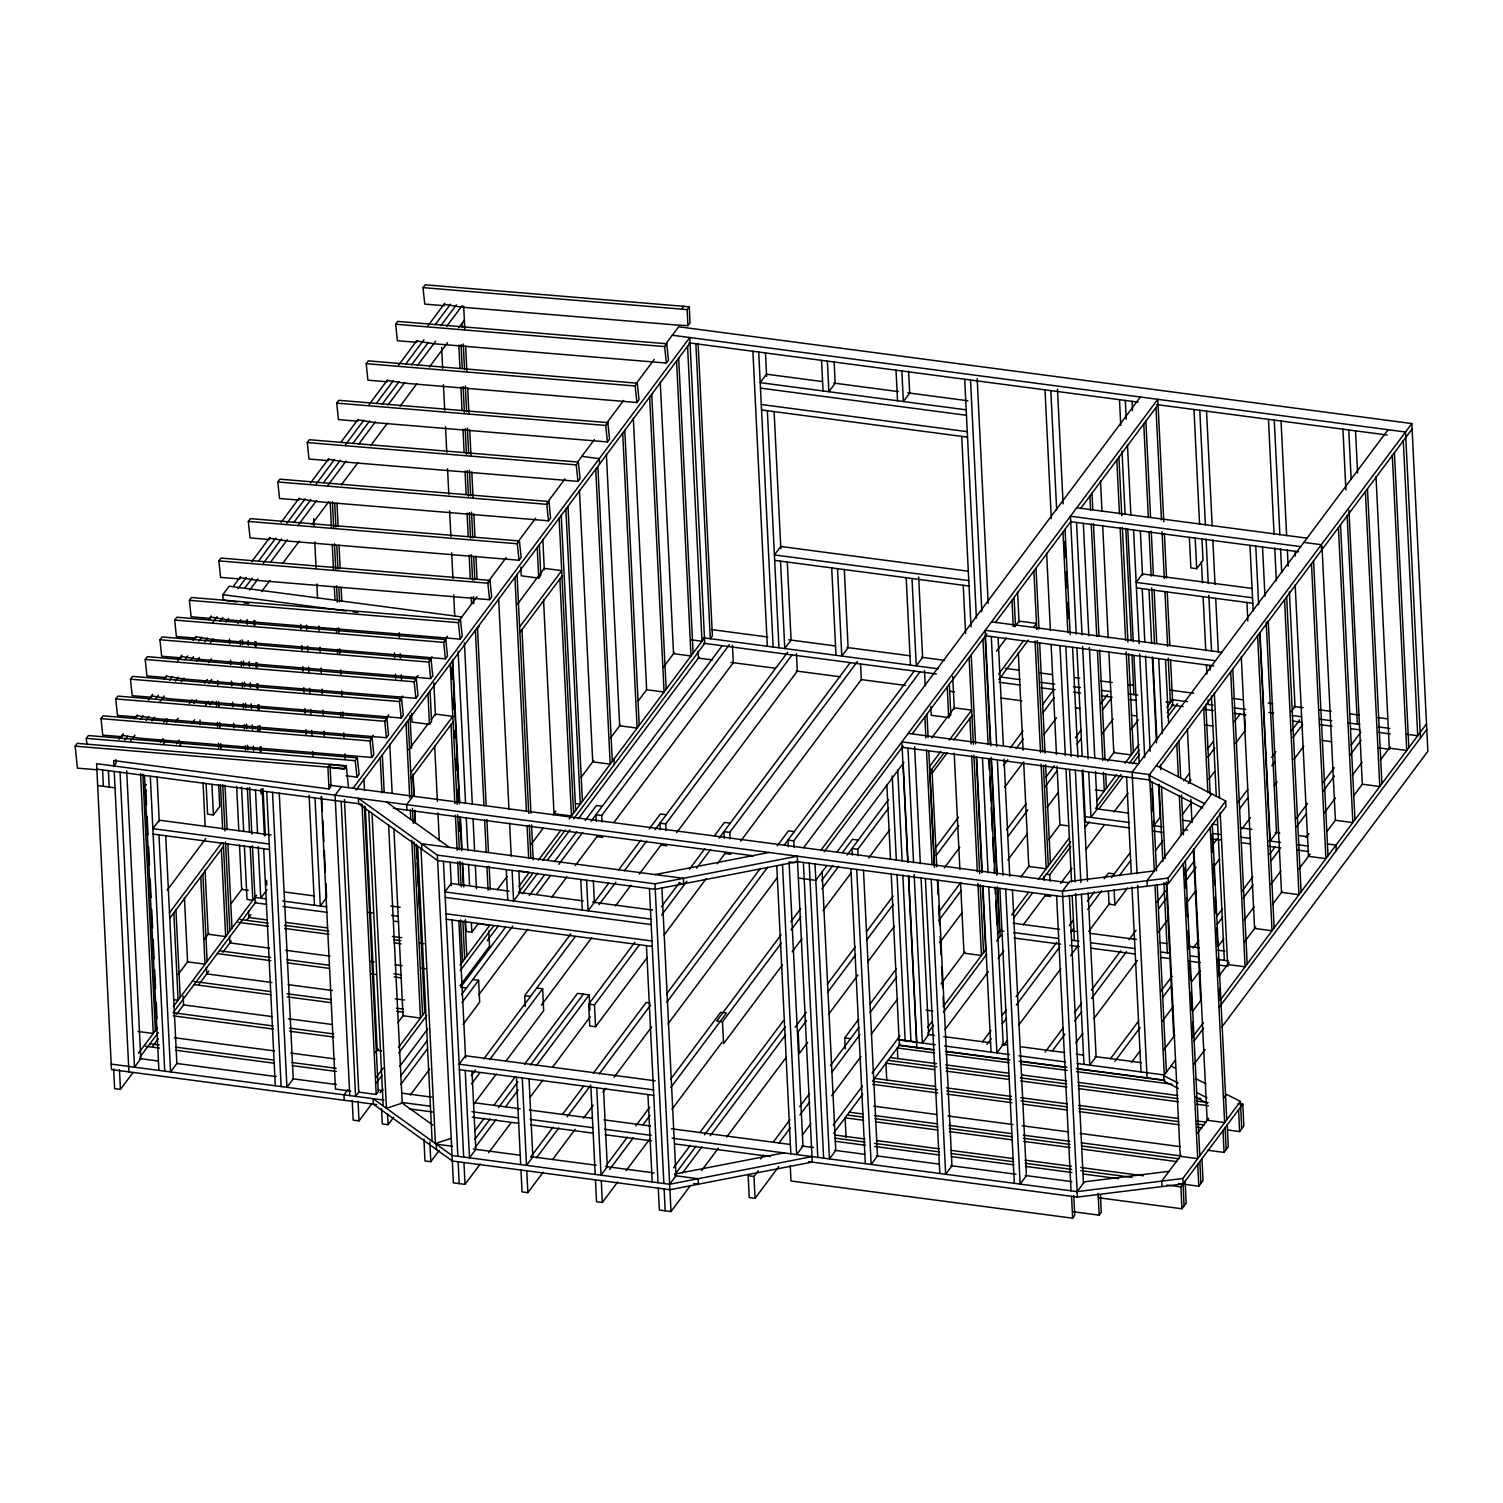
<?xml version="1.0" encoding="UTF-8"?>
<svg xmlns="http://www.w3.org/2000/svg" width="1503" height="1503" viewBox="0 0 1503 1503"><rect width="100%" height="100%" fill="white"/><g stroke="black" fill="none" stroke-linecap="round" stroke-linejoin="round"><path stroke-width="1.5" d="M96.812 769.761L77.442 768.146L75.15 746.164L77.254 743.346L346.235 765.685L348.527 787.666M86.93 744.53L86.291 738.349L88.395 735.531L357.376 757.869L359.085 774.346L356.981 777.164L346.066 775.736M101.02 718.641L103.125 715.823L372.105 738.142L373.815 754.638L371.711 757.456L139.516 738.18L122.025 735.343L122.1 736.733L102.73 735.117L101.02 718.641L370.001 740.96L372.105 738.142M115.75 698.914L117.854 696.096L386.835 718.434L388.544 734.911L386.44 737.729L154.245 718.453L136.754 715.616L136.829 717.006L117.459 715.409L115.75 698.914L384.73 721.252L386.835 718.434M130.479 679.187L132.583 676.388L401.564 698.707L403.274 715.203L401.169 718.002L168.975 698.726L151.502 695.908L151.559 697.279L132.189 695.682L130.479 679.187L399.46 701.525L401.564 698.707M145.209 659.479L147.313 656.661L416.293 678.98L418.003 695.476L415.899 698.294L183.704 679.018L166.232 676.181L166.288 677.571L146.918 675.955L145.209 659.479L414.189 681.798L416.293 678.98M159.938 639.752L162.042 636.934L431.023 659.272L432.751 675.749L430.647 678.567L198.434 659.291L180.961 656.473L181.036 657.844L161.666 656.247L159.938 639.752L428.919 662.09L431.023 659.272M174.686 620.044L176.79 617.226L445.771 639.545L447.481 656.041L445.376 658.859L213.182 639.583L195.691 636.746L195.766 638.136L176.396 636.52L174.686 620.044L443.667 642.363L445.771 639.545M189.416 600.317L191.52 597.499L460.5 619.837L462.21 636.314L460.106 639.132L227.911 619.856L210.42 617.019L210.495 618.409L191.125 616.794L189.416 600.317L458.396 622.655L460.5 619.837M239.954 578.974L220.584 577.359L218.874 560.882L220.979 558.064L489.959 580.383L491.669 596.879L489.565 599.697L257.37 580.421L239.898 577.584M248.333 521.428L250.437 518.629L519.418 540.948L521.146 557.444L519.042 560.243L286.829 540.967L269.356 538.149L269.432 539.521L250.062 537.924L248.333 521.428L517.314 543.767L519.418 540.948M277.811 481.993L279.915 479.175L548.896 501.514L550.605 517.99L548.501 520.808L316.306 501.532L298.815 498.714L298.89 500.086L279.52 498.489L277.811 481.993L546.791 504.332L548.896 501.514M307.27 442.558L309.374 439.74L578.354 462.079L580.064 478.555L577.96 481.373L345.765 462.097L328.293 459.26L328.349 460.651L308.979 459.035L307.27 442.558L576.25 464.897L578.354 462.079M336.728 403.123L338.833 400.305L607.813 422.625L609.542 439.12L607.437 441.938L375.243 422.662L357.752 419.825L357.827 421.216L338.457 419.6L336.728 403.123L605.709 425.443L607.813 422.625M387.286 381.762L367.916 380.165L366.206 363.67L368.31 360.87L637.291 383.19L639 399.685L636.896 402.485L404.702 383.209L387.21 380.391M395.665 324.235L397.769 321.417L666.75 343.755L668.459 360.232L666.355 363.05L434.16 343.774L416.688 340.956L416.744 342.327L397.374 340.73L395.665 324.235L664.645 346.573L666.75 343.755M423.019 287.618L425.124 284.8L689.257 306.781L690.009 322.844L687.904 325.663L676.312 324.986L461.534 307.157L444.043 304.32L444.118 305.71L424.748 304.094L423.019 287.618L687.153 309.599L689.257 306.781M237.098 601.97L223.139 600.129L222.876 594.662L229.189 586.226L461.853 616.944M119.113 739.251L123.284 733.652M134.462 718.716L137.243 714.977M148.421 700.022L152.611 694.424M163.771 679.469L166.551 675.73M177.73 660.794L181.919 655.195M193.079 640.24L195.878 636.502M208.429 619.687L211.228 615.948M233.529 586.057L240.518 576.682M251.696 561.709L269.882 537.379M281.08 522.405L299.247 498.057M310.445 483.083L328.631 458.753M341.219 441.901L357.996 419.431M369.193 404.457L387.361 380.127M398.558 365.154L416.744 340.805M427.923 325.832L444.7 303.381M124.918 740.021L127.717 736.282M140.267 719.467L143.067 715.747M155.636 698.933L158.416 695.194M169.595 680.239L172.375 676.5M184.944 659.685L187.725 655.966M198.903 641.011L201.684 637.272M212.862 622.336L217.033 616.718M237.944 588.688L246.342 577.453M258.929 560.6L275.707 538.149M286.885 523.176L305.071 498.827M316.269 483.853L334.436 459.523M345.634 444.55L363.82 420.201M376.408 403.368L393.185 380.898M405.772 364.045L423.959 339.716M435.137 324.742L450.524 304.151M130.742 740.791L134.932 735.192M146.092 720.238L148.891 716.499M160.051 701.563L164.24 695.964M175.4 681.009L178.199 677.271M190.749 660.456L193.549 656.717M204.709 641.781L207.508 638.042M220.077 621.227L222.857 617.489M245.158 587.579L252.147 578.223M263.344 563.249L281.531 538.919M294.118 522.067L310.896 499.597M323.483 482.745L340.26 460.294M352.848 443.441L369.625 420.972M382.213 404.119L399.009 381.668M411.597 364.816L428.374 342.346M440.961 325.493L456.348 304.902M151.916 721.008L154.715 717.269M181.224 681.78L184.024 678.041M196.574 661.226L199.373 657.487M210.533 642.551L213.332 638.813M225.882 621.998L228.681 618.259M249.573 590.228L257.971 578.993M270.559 562.141L287.336 539.69M298.533 524.697L316.72 500.367M327.898 485.394L346.085 461.064M358.672 444.212L375.449 421.742M388.037 404.889L404.814 382.438M417.402 365.586L435.588 341.256M446.786 326.264L462.172 305.673M163.883 722.455L166.664 718.716M208.541 662.673L211.341 658.934M237.85 623.444L240.649 619.706M261.578 591.637L269.958 580.402M282.545 563.55L299.341 541.099M311.929 524.246L328.706 501.777M341.294 484.924L358.071 462.473M370.659 445.621L387.436 423.151M400.023 406.298L416.819 383.847M429.407 366.995L447.575 342.665M458.772 327.673L464.371 320.195M160.37 742.275L163.132 738.593M175.55 721.966L178.312 718.265M189.34 703.498L192.102 699.797M204.521 683.189L207.282 679.488M163.395 744.041L166.157 740.359M193.755 703.423L196.517 699.722M208.936 683.114L211.698 679.412M143.499 788.136L146.261 784.434M176.621 743.816L179.383 740.115M191.802 723.507L194.563 719.805M205.592 705.039L208.353 701.337M143.781 793.603L146.524 789.902M179.646 745.582L182.408 741.881M210.007 704.945L212.75 701.262M206.099 783.589L207.602 814.175L213.426 814.945L219.739 806.491L218.668 784.641M167.171 890.246L205.761 838.58M169.463 912.847L221.843 842.732M169.745 918.295L223.496 846.358M328.988 788.943L327.936 767.15L330.002 764.388L331.092 786.125L328.988 788.943L113.702 760.537L113.965 765.985L116.069 763.167L115.881 759.541M329.025 767.244L331.111 764.463L346.291 766.474L344.206 769.254L329.025 767.244L344.131 768.503L346.235 765.685M178.199 974.432L187.969 961.356M204.709 938.943L208.898 933.325M231.237 903.435L242.396 888.498M681.611 309.092L683.715 306.274M370.546 739.138L373.345 735.399M385.952 718.547L388.751 714.789M399.93 699.816L402.729 696.077M415.335 679.224L418.116 675.467M429.313 660.493L432.112 656.736M444.7 639.883L447.499 636.145M458.697 621.152L476.883 596.823M488.08 581.83L506.267 557.481M517.464 542.508L535.65 518.159M546.848 503.186L565.034 478.837M577.622 461.985L594.361 439.59M606.893 422.813L623.595 400.456M636.126 383.678L654.218 359.442M665.359 344.544L678.642 326.771L1411.824 423.564L1427.85 751.293L1221.864 1027M356.981 777.164L355.253 760.687L357.376 757.869M489.565 599.697L487.855 583.202L489.959 580.383M636.896 402.485L635.187 386.008L637.291 383.19M138.426 1053.321L157.477 1027.845M173.315 1006.634L256.618 895.13M341.388 786.727L335.075 795.181L349.767 1095.593M140.08 1056.928L158.228 1032.636M173.578 1012.083L255.942 901.856M267.064 889.701L260.752 898.155L258.234 846.64M113.646 1068.971L114.604 1088.642L120.428 1089.412L133.053 1072.503M152.705 1046.201L158.322 1038.686M176.565 1014.262L183.591 1004.868L183.141 996.151M199.016 984.202L208.842 971.051M222.876 952.282L231.293 941.01M246.736 920.343L250.945 914.707M353.036 788.267L689.783 337.536L704.738 643.397L573.658 818.853M356.098 789.977L690.046 342.985M477.221 628.893L479.325 626.075M408.703 749.753L428.355 723.469M431.154 719.712L435.363 714.075L452.816 716.386L410.732 772.73M517.577 604.037L544.236 568.341L561.709 570.652L519.606 626.995M411.578 713.324L412.01 722.06L429.463 724.371L431.568 721.553L430.083 690.967M520.846 567.082L521.259 575.818L538.713 578.129L540.817 575.311L539.333 544.725M410.995 778.178L453.098 721.853M519.869 632.462L561.972 576.119M412.968 796.177L406.655 804.631L406.918 810.098M347.738 1089.75L343.962 1094.823L344.225 1100.29M375.449 1052.664L378.249 1048.925M397.844 1022.698L403.443 1015.22M497.174 889.738L506.981 876.625M530.766 844.799L543.353 827.946M553.142 814.833L555.941 811.094M581.116 777.37L593.723 760.518M610.443 738.142L620.175 725.085M638.287 700.868L646.647 689.689L633.327 418.191M663.349 667.313L674.49 652.415M465.46 919.723L466.024 931.428L471.848 932.198L478.161 923.763M359.386 1091.291L355.591 1096.363L341.162 801.418M376.126 1077.444L383.115 1068.088M398.502 1047.478L425.086 1011.895M460.068 965.076L489.452 925.754M518.836 886.432L528.624 873.318M538.412 860.204L560.807 830.238M569.205 819.003L704.475 637.948M376.389 1082.911L381.987 1075.415M398.783 1052.945L426.758 1015.483M460.331 970.543L493.923 925.604M519.099 891.88L533.095 873.168M542.884 860.054L565.278 830.088M487.216 940.728L498.432 925.716M522.293 893.778L537.717 873.13M547.543 859.979L569.994 829.919M578.411 818.665L699.083 657.149M344.431 799.521L358.747 1092.136L376.201 1094.447L378.305 1091.629L364.346 806.04M352.228 1100.459L353.186 1120.13L359.01 1120.9L371.636 1103.991M380.052 1092.719L382.87 1088.961M399.704 1066.416L427.773 1028.86M460.05 985.649L489.527 946.195L488.776 930.902M505.44 927.276L460.669 987.227L466.475 987.997M529.244 895.431L544.631 874.821M554.419 861.707L576.814 831.741M585.212 820.506L596.409 805.514L602.233 806.284M400.643 1076.129L427.002 1040.827M461.684 994.404L512.655 926.167M536.458 894.323L550.455 875.591M558.853 864.357L582.638 832.512M591.036 821.277L722.191 645.708M400.906 1084.321L427.265 1049.038M461.966 1002.595L478.612 980.313L472.787 979.543M602.064 822.066L601.745 815.509L729.425 644.599M478.743 994.854L527.722 929.286M551.526 897.441L566.913 876.831M575.311 865.596L597.706 835.63M381.537 1108.669L382.288 1123.962L388.093 1124.732L393.654 1117.311M410.3 1095.029L429.726 1069.028M463.037 1024.445L479.682 1002.163L478.612 980.313M614.032 822.329L733.295 662.691L732.431 645.219M525.205 1006.597L524.679 995.681L570.858 933.851M594.643 902.007L608.64 883.276M618.428 870.162L640.823 840.196M649.221 828.961L660.418 813.968L666.242 814.739M471.303 1075.66L475.474 1070.061M483.834 1058.882L575.273 936.501M599.058 904.656L615.854 882.167M624.252 870.932L646.647 840.966M655.045 829.731L787.61 652.283M471.547 1083.888L479.908 1072.71M489.659 1059.653L542.621 988.749L536.796 987.997M666.073 830.501L665.735 823.963L792.025 654.932M541.362 1005.169L591.731 937.74M615.535 905.896L630.922 885.286M639.32 874.051L661.715 844.085M423.921 1139.086L424.973 1160.936L430.797 1161.706L439.158 1150.509M474.009 1103.878L496.309 1074.025M506.06 1060.968L543.691 1010.598L542.621 988.749M676.632 832.662L797.304 671.146L796.44 653.655M474.572 1131.177L484.304 1118.157M494.055 1105.118L514.928 1077.181M524.66 1064.143L577.528 993.37L589.176 994.911L589.928 1010.204M474.816 1139.406L490.128 1118.908M498.47 1107.749L517.953 1081.672M530.484 1064.913L583.352 994.141M475.08 1147.616L495.952 1119.679M505.684 1106.64L518.216 1089.882M536.308 1065.683L589.176 994.911M647.342 957.43L595.564 1026.737L589.74 1025.967L588.669 1004.117L634.867 942.306M661.452 906.722L679.638 882.355M689.445 869.241L704.832 848.65M714.639 835.536L724.427 822.423L730.251 823.193M595.564 1026.737L594.493 1004.887L639.282 944.955M661.677 914.97L686.871 881.265M696.659 868.152L710.656 849.42M719.054 838.167L850.21 662.616M797.548 861.67L655.252 889.306L437.617 860.561L358.616 803.71L358.353 798.262L437.354 855.113L453.38 1182.842L465.009 1184.364L480.321 1163.886M488.663 1152.707L510.926 1122.91M530.409 1096.833L542.94 1080.075M552.672 1067.036L590.247 1016.742M730.063 838.956L729.744 832.399L857.443 661.508M664.138 934.941L706.128 878.748M717.326 863.774L725.724 852.52M740.641 841.116L861.313 679.6L860.561 664.307M530.709 1157.009L552.972 1127.212M562.704 1114.174L583.577 1086.237M593.328 1073.198L646.196 1002.426L650.085 1002.933M536.533 1157.78L558.797 1127.983M567.138 1116.804L590.792 1085.147M599.152 1073.969L650.63 1005.056M666.674 993.84L760.443 868.339M777.239 845.851L788.436 830.858L794.26 831.629M666.9 1002.106L767.657 867.231M784.453 844.742L914.219 671.052M520.977 1170.048L522.048 1191.898L527.854 1192.668L543.165 1172.171M552.897 1159.132L575.161 1129.335M583.521 1118.176L593.253 1105.137M603.004 1092.099L605.784 1088.379M614.126 1077.2L651.701 1026.906M794.072 847.41L793.753 840.853L920.043 671.822M667.971 1023.956L777.126 877.827M803.598 847.748L1140.345 397.017M821.051 850.059L1157.798 399.31L1163.792 521.823M824.132 851.75L903.078 746.089M912.528 733.445L986.889 633.909M995.305 622.637L1071.075 521.222M1080.901 508.07L1158.08 404.777M826.988 865.39L815.81 880.345L798.356 878.053M836.776 852.276L903.885 762.472M606.592 1164.975L627.446 1137.038M635.807 1125.879L649.709 1107.241M670.582 1079.304L720.688 1012.27L726.494 1013.022L670.845 1087.533M781.072 934.847L716.687 1021.025L722.511 1021.796L781.297 943.114M790.86 921.734L800.667 908.62M821.653 880.533L832.85 865.54M842.657 852.426L852.445 839.313L858.269 840.083M931.785 737.86L954.236 707.819L971.69 710.13L949.238 740.171M996.564 651.175L1006.371 638.024M1014.788 626.751L1018.996 621.115L1036.469 623.426L1033.651 627.183M609.617 1169.484L633.27 1137.809M643.021 1124.77L649.972 1115.47M930.827 706.56L931.259 715.296L948.712 717.607L950.817 714.789L949.314 684.203M791.085 930L800.892 916.886M821.878 888.799L838.674 866.31M847.072 855.075L888.423 799.709M858.081 855.865L857.762 849.308L888.63 807.994M595.451 1179.874L596.522 1201.724L602.346 1202.494L617.639 1182.016M625.999 1170.837L649.653 1139.18M671.916 1109.383L722.004 1042.33M940.822 751.444L929.587 766.474L934.528 867.212M998.574 674.133L1023.844 640.316M782.368 964.964L723.582 1043.646L722.511 1021.796M792.156 951.85L801.944 938.736M822.949 910.63L850.942 873.168M929.869 771.922L943.884 753.153M953.71 740.002L971.953 715.578M998.837 679.6L1028.315 640.146M868.659 858.006L889.701 829.844M931.804 773.5L947.228 752.834M673.607 1167.699L690.309 1145.342M700.041 1132.304L783.533 1020.556M675.242 1174.05L696.114 1146.113M704.475 1134.934L785.167 1026.906M437.354 855.113L654.97 883.839L797.285 856.203L812.24 1162.082L669.943 1189.718L452.309 1160.992L373.326 1104.141L373.045 1098.674L452.046 1155.525L669.662 1184.251L675.974 1175.797L661.902 887.878M682.456 1172.96L701.939 1146.883M710.28 1135.704L785.43 1035.135M795.143 1027.263L806.341 1012.27M827.326 984.183L855.32 946.721M866.517 931.728L893.101 896.126M806.547 1020.537L798.149 1031.772L799.22 1053.622L807.618 1042.387M827.552 992.431L855.545 954.969M866.743 939.995L893.327 904.393M936.012 847.26L958.463 817.2M1010.373 747.724L1022.998 730.815M1042.65 704.512L1053.866 689.501M936.219 855.526L958.67 825.485M1003.572 765.384L1007.78 759.748M1016.197 748.475L1023.205 739.1M1042.857 712.798L1054.073 697.768M658.295 1188.178L659.366 1210.028L670.996 1211.568L690.478 1185.491M701.619 1170.593L718.302 1148.236M726.663 1137.057L786.482 1056.985M828.623 1014.281L858.006 974.94M867.795 961.845L894.398 926.243M944.297 868.001L959.741 847.335M1004.643 787.234L1022.885 762.829M1043.927 734.648L1056.553 717.739M845.25 1048.85L844.705 1037.915L858.701 1019.184M869.899 1004.211L896.483 968.608M938.473 912.415L960.868 882.449M1189.361 537.341L1190.864 567.927L1196.689 568.698L1203.001 560.243L1201.93 538.412M760.706 1158.926L763.486 1155.187M773.237 1142.13L789.958 1119.754M799.709 1106.696L809.478 1093.639M830.37 1065.665L858.927 1027.451M870.124 1012.458L896.709 976.875M938.699 920.681L961.093 890.697M1006.615 829.75L1026.267 803.466M1045.919 777.164L1054.336 765.891M1075.378 737.729L1080.995 730.214M1100.628 703.93L1107.655 694.536M753.98 1176.473L748.156 1175.703L749.227 1197.553L755.051 1198.323L753.98 1176.473L758.17 1170.875M779.061 1142.9L790.202 1127.983M799.972 1114.925L809.722 1101.868M832.004 1072.034L859.866 1034.74M1008.231 836.156L1027.883 809.854M1044.717 787.328L1057.342 770.419M1076.993 744.135L1081.202 738.499M1102.244 710.318L1112.07 697.185M871.195 1034.308L897.779 998.725M939.77 942.531L962.164 912.546M755.051 1198.323L778.742 1166.61M802.433 1134.915L810.793 1123.718M831.685 1095.743L860.937 1056.59M1007.893 859.885L1027.545 833.583M1047.178 807.299L1058.413 792.269M1101.906 734.046L1113.141 719.035M833.301 1125.071L862.44 1086.068M872.153 1073.067L899.902 1035.924M941.066 983.826L964.851 952M1020.781 877.132L1029.179 865.897M1048.756 839.689L1059.934 824.715L1057.041 766.229M1107.486 761.063L1114.493 751.707M1131.271 729.256L1138.259 719.881M833.564 1133.281L862.703 1094.259M900.165 1044.115L872.416 1081.258L937.421 1089.769M927.764 1027.319L931.954 1021.702M943.151 1006.728L986.494 948.694M997.391 934.114L1000.491 929.981M1011.669 915.008L1028.447 892.538M1038.235 879.424L1069.009 838.242M1096.983 800.817L1116.56 774.609M1124.958 763.374L1138.936 744.661M1166.91 707.218L1172.49 699.722M928.027 1032.786L933.626 1025.29M943.414 1012.195L986.757 954.161M996.545 941.047L1000.754 935.43M1013.341 918.596L1032.918 892.387M1042.706 879.274L1070.681 841.849M1095.856 808.144L1121.013 774.458M1129.411 763.223L1139.199 750.11M1167.173 712.685L1172.772 705.189L1170.555 659.93M1050.109 881.209L1049.789 874.652L1070.831 846.49M1084.865 827.702L1089.074 822.066M1098.9 808.915L1122.76 776.995M1132.567 763.843L1139.593 754.45M1167.662 716.893L1177.469 703.742M1388.058 429.708L1132.116 772.26L1137.076 873.713M944.992 1029.649L988.373 971.577M998.18 958.463L1003.779 950.967M1023.374 924.74L1045.75 894.773M1060.686 883.351L1071.902 868.339M1085.936 849.552L1104.179 825.128M1114.005 811.996L1128.039 793.208M1202.776 808.05L1149.325 780.733L1149.062 775.266L1411.824 423.564M1159.621 766.962L1412.087 429.031M982.53 1041.711L990.928 1030.476M1002.125 1015.483L1006.315 1009.866M1016.103 996.752L1056.703 942.419M1069.291 925.566L1073.499 919.949M1087.477 901.218L1094.485 891.843M1104.273 878.729L1108.481 873.111L1114.305 873.882M986.945 1044.341L991.135 1038.723M1002.332 1023.75L1006.54 1018.132M1016.329 1005.019L1059.709 946.946M1070.906 931.954L1073.706 928.215M1087.702 909.484L1101.699 890.753M1111.506 877.639L1130.425 852.295M1183.744 780.921L1189.361 773.406M1207.604 749.001L1213.222 741.486M1119.416 875.591L1130.632 860.561M1188.159 783.57L1190.977 779.813M1207.811 757.268L1214.819 747.874M1234.47 721.59L1240.088 714.075M1003.403 1045.6L1007.611 1039.982M1018.809 1024.99L1060.78 968.796M1070.587 955.683L1077.576 946.308M1088.773 931.334L1109.759 903.228M1108.406 891.072L1109.045 904.186L1114.869 904.956L1127.494 888.048M1155.563 850.491L1162.57 841.098M1182.222 814.814L1190.639 803.541M1208.882 779.118L1214.499 771.603M1235.541 743.44L1245.367 730.289M1211.831 793.941L1147.014 880.702L1147.277 886.169M1291.227 711.689L1295.004 706.617L1289.405 591.919M795.463 861.388L1062.715 896.671L1168.413 883.539L1168.15 878.071L1225.715 801.024L1156.314 765.553M1168.413 883.539L1225.978 806.491L1225.715 801.024M1045.13 1052.025L1063.316 1027.676M1074.513 1012.703L1081.521 1003.328M1091.31 990.214L1120.712 950.873M1129.11 939.638L1136.099 930.263M1157.085 902.176L1165.483 890.941M1052.344 1050.935L1064.951 1034.064M1074.739 1020.95L1081.747 1011.594M1091.535 998.48L1126.517 951.643M1158.719 908.563L1165.708 899.189M1184.627 873.882L1194.434 860.731M1237.927 802.508L1247.753 789.376M1271.613 757.437L1275.822 751.801M1291.246 731.153L1299.682 719.881M1184.834 882.167L1196.05 867.137M1211.493 846.49L1217.092 838.975M1239.543 808.915L1247.96 797.642M1271.82 765.722L1274.619 761.965M1292.862 737.56L1302.688 724.408M1075.81 1042.8L1082.799 1033.444M1093.996 1018.452L1137.395 960.379M1158.381 932.273L1166.779 921.038M1187.295 902.138L1195.712 890.866M1213.954 866.442L1219.572 858.946M1242.023 828.886L1250.44 817.613M1274.281 785.693L1277.099 781.936M1293.933 759.41L1303.759 746.258M1110.548 1058.6L1138.523 1021.138M1160.917 991.172L1172.115 976.18M1193.1 948.092L1198.699 940.596M1216.904 916.248L1222.503 908.751M1114.963 1061.25L1140.157 1027.526M1162.533 997.56L1170.931 986.325M1217.129 924.495L1222.728 917.018M1241.61 891.73L1252.844 876.7M1269.678 854.155L1275.277 846.659M1296.337 818.477L1307.554 803.447M1322.997 782.8L1334.213 767.77M1351.047 745.225L1360.873 732.093M1243.225 898.118L1253.051 884.985M1271.275 860.561L1279.711 849.289M1296.544 826.763L1306.351 813.611M1323.204 791.066L1334.42 776.055M1349.863 755.389L1361.079 740.359M1131.421 1062.489L1139.819 1051.255M1162.214 1021.288L1173.411 1006.296M1191.597 981.947L1199.995 970.713M1218.181 946.345L1223.78 938.868M1244.296 919.968L1254.103 906.835M1270.956 884.29L1280.763 871.139M1306.032 837.34L1308.831 833.583M1324.275 812.916L1335.491 797.905M1352.324 775.36L1362.15 762.209M1163.566 1050.259L1174.745 1035.304M1192.894 1011.012L1201.273 999.796M1219.421 975.503L1229.191 962.427M1244.559 941.855L1255.719 926.919M1272.477 904.487L1282.247 891.392M1299.005 868.978L1310.184 854.023M1326.98 831.535L1335.397 820.281L1322.001 546.378M1353.639 795.857L1362.056 784.585M1380.299 760.18L1390.125 747.029M672.142 1138.147L1077.144 1191.616L1084.452 1181.828L1169.015 1171.325M1178.408 1088.51L1164.017 1081.145L1163.754 1075.697L1175.44 1060.047M1192.198 1037.615L1203.377 1022.66M1220.117 1000.228L1426.516 723.976M1193.87 1041.203L1203.64 1028.127M1218.989 1007.574L1426.779 729.443M790.24 1165.727L790.991 1181.02L1072.635 1218.2L1074.739 1215.382L1073.762 1195.712M1193.852 1064.5L1205.049 1049.507M1073.593 1211.775L1099.181 1215.157L1101.286 1212.339L1100.44 1194.866M1181.001 1155.262L1161.706 1181.114L1161.969 1186.581M1197.553 1133.112L1208.6 1118.345M1223.761 1098.035L1226.523 1094.353L1240.407 1101.436L1241.741 1128.753M1184.063 1205.951L1182.842 1178.484L1240.407 1101.436M1098.449 1197.741L1181.959 1208.769L1180.888 1186.919L1242.774 1104.085L1238.134 1103.484M1181.959 1208.769L1186.168 1203.133L1185.115 1181.283M1184.89 1184.383L1198.812 1186.224L1203.02 1180.588L1201.949 1158.738M1207.811 1150.265L1224.062 1152.425L1228.27 1146.789L1227.199 1124.939M1228.026 1130.031L1239.637 1131.571L1243.845 1125.935L1242.774 1104.085M449.472 847.429L386.534 801.982M451.163 1138.335L435.4 1143.539L420.972 848.594M655.233 874.577L769.085 852.483M674.49 1174.125L783.777 1152.895M669.662 1184.251L811.977 1156.615M1154.323 870.913L1069.76 881.416L1062.452 891.204L1077.407 1197.083L1183.105 1183.951M1168.15 878.071L1062.452 891.204L96.587 763.693L111.466 1069.572L376.802 1104.592M1077.144 1191.616L1182.842 1178.484M366.206 363.67L635.187 386.008M218.874 560.882L487.855 583.202M86.291 738.349L355.253 760.687M75.15 746.164L327.936 767.15M672.329 335.225L1405.512 432.019L1420.467 737.898M688.881 342.834L1138.109 402.146M1156.728 404.589L1387.156 435.025M822.066 381.518L766.511 374.191L760.199 382.645L966.204 409.831M833.639 383.058L898.437 391.607M907.699 392.828L967.876 400.775M760.48 388.112L966.467 415.298M761.269 404.495L967.256 431.68M761.533 409.943L967.537 437.148M1076.768 507.77L1307.028 538.168M1303.871 542.395L1321.325 544.706L1321.588 550.154M1300.715 546.622L1070.455 516.224L1076.223 634.041M581.83 456.367L599.284 458.659L599.547 464.126M1070.737 521.691L1298.648 551.77M1251.849 588.406L1142.449 573.958L1136.136 582.413L1252.525 597.781M1136.4 587.88L1252.788 603.248M968.139 571.215L780.733 546.472L774.421 554.926L968.759 580.571M774.684 560.375L969.04 586.038M991.529 621.866L1221.789 652.264M1215.476 660.719L985.216 630.321L990.872 745.807M985.498 635.788L1213.804 665.923M711.952 629.644L767.808 637.028M788.756 639.79L835.311 645.933M846.94 647.474L909.785 655.759M921.433 657.299L944.711 660.381M1005.225 668.365L1019.184 670.206M1040.132 672.968L1051.781 674.509M1075.058 677.571L1079.699 678.191M1100.647 680.953L1112.295 682.494M1128.584 684.654L1133.243 685.255M1170.48 690.178L1193.758 693.259M1233.324 698.482L1242.643 699.703M1268.231 703.085L1272.891 703.705M1293.839 706.466L1303.157 707.688M1319.446 709.848L1331.076 711.37M1349.713 713.831L1359.013 715.071M1377.631 717.532L1386.95 718.753M703.31 637.798L938.398 668.816M1001.242 677.12L1019.861 679.581M1040.809 682.343L1054.768 684.184M1073.386 686.646L1080.375 687.566M1101.323 690.328L1110.642 691.568M1129.26 694.029L1137.79 695.137M1171.156 699.553L1187.445 701.694M1206.064 704.155L1213.053 705.076M1234.001 707.838L1245.63 709.378M1268.908 712.46L1273.567 713.08M1292.185 715.522L1301.485 716.762M1320.122 719.223L1331.752 720.745M1348.041 722.905L1359.689 724.446M1378.307 726.888L1389.937 728.429M1166.027 701.976L1170.386 702.54L1168.226 658.07M691.079 639.827L701.995 641.255L687.566 346.31M1406.808 734.309L1417.724 735.737L1403.295 440.792M703.573 643.246L936.331 673.983M999.176 682.268L1020.124 685.049M1041.072 687.81L1055.031 689.652M1073.668 692.113L1080.638 693.033M1101.586 695.795L1110.905 697.016M1129.523 699.477L1136.512 700.398M1171.419 705.02L1183.049 706.542M1203.997 709.322L1213.316 710.543M1234.264 713.305L1245.893 714.846M1292.448 720.989L1301.767 722.229M1320.385 724.671L1332.015 726.212M1350.633 728.673L1359.952 729.894M1378.57 732.356L1390.2 733.896M222.876 594.662L346.178 610.951M353.167 611.871L357.827 612.491M712.347 659.93L698.388 658.089L698.05 651.532M730.965 662.391L775.191 668.215M796.139 670.996L840.365 676.82M861.313 679.6L905.539 685.424M949.764 691.267L954.405 691.887M1000.96 698.031L1021.908 700.793M1075.453 707.857L1080.093 708.477M1131.308 715.24L1135.967 715.841M1205.782 725.066L1212.771 725.987M1322.17 740.434L1331.47 741.655M1378.026 747.799L1389.674 749.339M244.087 602.891L248.728 603.511M646.609 689.727L664.063 692.038L649.634 397.074M908.188 733.426L1138.447 763.825M902.138 747.329L1149.851 780.038M1335.397 820.281L1352.85 822.573L1338.421 527.628M1095.574 789.845L1104.31 791.01L1103.39 772.279M1096.119 808.802L1128.678 813.104M1182.166 820.168L1191.466 821.389M1212.414 824.151L1217.054 824.771M1240.313 827.834L1251.943 829.374M1275.202 832.437L1279.842 833.057M1298.46 835.518L1307.76 836.739M1327.281 843.953L1336.017 845.118L1336.28 850.566M1085.147 816.636L1129.335 822.479M1152.594 825.542L1161.894 826.763M1182.842 829.543L1187.483 830.144M1213.071 833.526L1220.041 834.447M1240.971 837.209L1250.289 838.43M1268.889 840.891L1280.518 842.431M1296.788 844.573L1308.418 846.114M1129.617 827.928L1085.429 822.103L1082.874 769.818M1152.876 831.009L1162.176 832.23M1211.005 838.674L1220.304 839.914M1241.253 842.676L1250.552 843.897M1269.152 846.358L1280.781 847.899M1297.07 850.04L1308.681 851.581M1059.916 824.752L1068.633 825.917M575.931 803.579L580.29 804.161L565.88 509.198M601.745 815.509L595.921 814.739L596.24 821.296M665.735 823.963L659.93 823.193L660.249 829.75M729.744 832.399L723.939 831.629L724.258 838.186M793.753 840.853L787.948 840.083L788.267 846.64M857.762 849.308L851.957 848.537L852.276 855.094M1045.919 874.145L1049.789 874.652M329.664 785.186L1068.765 882.749M96.774 769.141L360.908 804.011M393.448 808.313L753.642 855.865M596.992 836.589L602.797 837.359M661.001 845.043L666.806 845.813M725.01 853.479L730.815 854.249M789.019 861.933L794.824 862.703M1045.036 895.732L1050.86 896.502M97.582 785.543L115.036 787.835M1013.21 923.199L1059.728 929.342M1071.357 930.883L1075.998 931.484M1089.957 933.325L1136.475 939.469M1159.734 942.55L1166.704 943.471M1187.633 946.232L1199.262 947.773M1217.862 950.215L1224.851 951.136M679.074 883.163L683.696 883.764L683.433 878.316L421.554 843.728L421.817 849.195M999.908 930.733L1003.797 931.24M1013.867 932.574L1058.056 938.417M1072.015 940.258L1078.985 941.179M1090.614 942.7L1134.803 948.543M1160.391 951.925L1169.691 953.146M1190.62 955.908L1197.609 956.829M1218.538 959.59L1228.214 960.868M270.916 834.954L159.186 820.206L152.874 828.66L269.244 844.01M518.46 870.895L529.357 872.322M1014.13 938.041L1060.648 944.185M1069.948 945.406L1079.267 946.627M1090.877 948.168L1135.066 954.01M1160.654 957.373L1169.954 958.613M1188.572 961.056L1200.202 962.596M1218.801 965.058L1228.101 966.279M153.137 834.109L269.525 849.477M509.104 891.11L451.238 883.482L444.926 891.918L650.912 919.122M518.366 892.331L583.164 900.898M592.426 902.119L652.603 910.048M445.189 897.385L651.194 924.57M284.405 891.993L314.503 895.957M390.893 906.046L400.155 907.267M445.996 913.768L651.983 940.972M248.239 890.302L241.682 889.438L239.503 844.968M446.259 919.235L652.264 946.42M476.695 923.556L489.79 925.284M254.928 897.385L266.519 898.907M282.714 901.048L326.696 906.854M368.367 912.359L373.007 912.96M391.531 915.402L398.464 916.323M266.782 904.374L255.209 902.833L252.41 845.888M282.977 906.516L326.978 912.321M394.105 921.17L398.727 921.79M267.365 919.968L248.84 917.525L248.521 910.968M285.889 922.41L327.579 927.915M392.415 936.482L401.677 937.703M240.217 919.479L268.154 923.161M284.443 925.322L328.669 931.146M393.842 939.751L400.813 940.671M419.45 943.132L424.09 943.752M926.205 1010.129L932.762 1010.993M238.113 922.297L268.379 926.28M284.668 928.441L328.894 934.284M394.068 942.888L401.038 943.809M927.539 1034.459L934.509 1035.379M943.809 1036.6L990.327 1042.744M1001.956 1044.284L1006.615 1044.886M1020.575 1046.727L1064.763 1052.57M1076.373 1054.11L1083.362 1055.031M1094.992 1056.553L1141.51 1062.696M269.432 948.13L229.865 942.907L229.546 936.35M285.739 950.291L329.965 956.133M369.531 961.356L374.172 961.958M395.12 964.738L402.109 965.659M420.727 968.101L425.387 968.721M899.32 1039.7L916.774 1042.011L908.657 875.798M899.113 1039.982L935.185 1044.754M944.485 1045.975L1009.603 1054.58M1018.902 1055.801L1065.42 1061.945M1077.05 1063.466L1164.28 1074.983L1154.999 885.38M219.4 950.779L270.596 957.524M286.885 959.684L328.781 965.208M393.955 973.812L400.944 974.733M217.296 953.597L270.822 960.661M287.111 962.803L329.007 968.345M370.903 973.869L375.562 974.489M394.181 976.95L401.169 977.871M524.679 995.681L530.484 996.433M588.669 1004.117L594.493 1004.887M844.705 1037.915L850.529 1038.686M899.414 1045.149L934.321 1049.752M945.951 1051.292L1008.795 1059.577M1020.443 1061.118L1066.998 1067.262M1076.298 1068.501L1164.75 1080.169M933.119 1049.902L899.376 1045.449L891.204 873.506M947.078 1051.743L1009.866 1060.028M1019.166 1061.268L1065.683 1067.393M1077.313 1068.934L1164.543 1080.45M934.547 1052.87L897.31 1047.967L897.836 1058.882M946.176 1054.411L1009.02 1062.715M1020.669 1064.237L1067.224 1070.399M1076.524 1071.62L1171.964 1084.208M890.152 1057.53L936.538 1063.654M945.819 1064.894L1008.457 1073.161M1022.378 1075.002L1066.454 1080.807M1078.064 1082.348L1177.826 1095.518M1196.369 1097.96L1201.01 1098.58M888.048 1060.348L936.764 1066.792M946.045 1068.013L1008.682 1076.28M1020.274 1077.82L1066.679 1083.945M1078.271 1085.467L1178.033 1098.637M1196.595 1101.079L1208.187 1102.62M934.659 1069.61L885.943 1063.166L886.789 1080.657M946.251 1071.132L1008.889 1079.398M1020.499 1080.939L1066.886 1087.064M1078.496 1088.585L1178.239 1101.755M1196.801 1104.217L1208.412 1105.738M271.893 982.511L206.719 973.906L206.399 967.35M288.181 984.653L332.407 990.496M395.251 998.781L404.57 1000.021M193.906 981.459L270.728 991.585M287.017 993.746L331.242 999.589M396.416 1008.194L403.405 1009.114M194.131 984.578L270.953 994.723M287.242 996.865L331.468 1002.708M396.642 1011.312L403.612 1012.233M874.577 1078.384L934.885 1086.35M946.495 1087.871L1011.444 1096.457M1020.725 1097.678L1067.13 1103.803M1078.722 1105.344L1178.484 1118.495M1197.046 1120.956L1206.327 1122.177M946.702 1091.009L1011.669 1099.576M1020.95 1100.797L1067.337 1106.922M1078.947 1108.462L1178.69 1121.633M1197.252 1124.075L1204.222 1124.995M872.679 1084.321L937.647 1092.906M946.928 1094.128L1011.876 1102.695M1023.487 1104.235L1067.562 1110.059M1079.154 1111.581L1178.916 1124.751M1197.478 1127.194L1202.118 1127.814M173.728 999.645L178.105 1000.228L173.822 912.828M183.573 1004.887L272.024 1016.573M288.313 1018.715L332.539 1024.558M173.089 1012.74L273.17 1025.967M289.478 1028.108L333.685 1033.951M873.75 1106.17L936.388 1114.437M947.998 1115.977L1012.947 1124.545M1022.228 1125.766L1068.633 1131.891M1080.225 1133.431L1179.987 1146.601M173.315 1015.878L273.396 1029.085M289.684 1031.246L333.91 1037.07M655.176 1080.789L465.442 1055.745L459.129 1064.199L653.486 1089.863M849.327 1112.182L863.229 1114.024M874.84 1115.564L937.477 1123.831M949.069 1125.352L1011.707 1133.619M1023.318 1135.16L1069.704 1141.284M1081.315 1142.806L1181.057 1155.976M381.574 1050.898L377.215 1050.315L365.304 806.867M847.204 1115.001L863.455 1117.142M875.047 1118.683L937.684 1126.949M949.295 1128.49L1011.932 1136.756M1023.524 1138.278L1069.929 1144.403M1081.521 1145.944L1178.953 1158.794M863.661 1120.28L845.099 1117.819L846.076 1137.489M875.272 1121.802L937.91 1130.068M949.501 1131.609L1012.139 1139.875M1023.75 1141.397L1070.136 1147.522M1081.747 1149.062L1176.849 1161.612M459.411 1069.666L653.749 1095.33M137.994 1031.453L153.268 1033.463L140.549 773.632M174.386 1037.728L274.467 1050.935M290.755 1053.077L334.981 1058.92M149.943 1043.74L159.243 1044.961M175.55 1047.121L273.302 1060.028M291.92 1062.489L336.146 1068.314M834.804 1135.028L864.958 1139.011M876.55 1140.552L939.187 1148.818M950.798 1150.34L1013.435 1158.606M1025.027 1160.147L1071.432 1166.272M1080.713 1167.493L1143.351 1175.759M145.509 1046.238L159.468 1048.098M175.757 1050.24L273.527 1063.147M292.146 1065.608L336.371 1071.451M835.01 1138.147L865.183 1142.13M874.445 1143.37L939.413 1151.937M951.004 1153.477L1013.642 1161.744M1025.253 1163.266L1071.639 1169.39M1080.92 1170.612L1131.966 1177.356M1178.371 1183.481L1183.011 1184.101M835.236 1141.284L865.39 1145.267M874.671 1146.488L939.619 1155.055M951.23 1156.596L1013.867 1164.863M1025.459 1166.384L1071.864 1172.509M1083.456 1174.05L1118.251 1178.634M1166.986 1185.078L1180.888 1186.919M139.591 1058.563L158.116 1061.005M176.64 1063.448L276.195 1076.599M292.39 1078.741L336.371 1084.546M378.192 1090.07L382.852 1090.671M401.47 1093.132L431.737 1097.134M473.633 1102.657L520.188 1108.801M529.488 1110.041L592.332 1118.326M603.981 1119.867L650.517 1126.01M671.465 1128.772L790.183 1144.459M801.813 1145.981L813.461 1147.522M834.409 1150.283L864.657 1154.285M876.305 1155.826L939.15 1164.111M950.779 1165.652L1015.953 1174.256M1025.271 1175.478L1071.808 1181.64M350.744 1091.084L335.47 1089.074L321.172 796.458M111.203 1064.105L383.885 1100.102M402.146 1102.507L430.083 1106.189M471.98 1111.732L518.516 1117.875M530.164 1119.416L593.009 1127.701M604.638 1129.241L651.194 1135.385M409.398 1108.895L432.676 1111.976M472.243 1117.199L518.798 1123.342M530.427 1124.864L593.272 1133.168M604.92 1134.709L651.457 1140.852M674.734 1143.915L770.175 1156.521M808.539 1161.631L1077.407 1197.083M452.535 1146.301L436.246 1144.159L436.509 1149.607M473.332 1149.043L519.681 1155.168M531.273 1156.69L596.165 1165.257M605.427 1166.478L654.106 1172.904M674.96 1175.665L698.125 1178.728L698.407 1184.195L693.766 1183.575M1149.062 775.266L1204.579 803.654M1171.006 1065.984L1175.121 1068.069M1195.674 1078.59L1205.97 1083.832M1163.754 1075.697L1178.145 1083.043M1196.651 1092.512L1206.928 1097.754M1194.866 1096.908L1207.191 1103.221M401.226 1102.394L432.77 1125.089M664.645 346.573L666.355 363.05M605.709 425.443L607.437 441.938M576.25 464.897L577.96 481.373M546.791 504.332L548.501 520.808M517.314 543.767L519.042 560.243M458.396 622.655L460.106 639.132M443.667 642.363L445.376 658.859M428.919 662.09L430.647 678.567M414.189 681.798L415.899 698.294M399.46 701.525L401.169 718.002M384.73 721.252L386.44 737.729M370.001 740.96L371.711 757.456M1394.408 452.685L1408.837 747.649M1392.304 455.503L1406.733 750.467L1389.279 748.156L1375.996 476.601M1367.467 488.738L1381.896 783.702M1365.363 491.556L1379.792 786.52L1362.338 784.209L1348.942 510.325M1355.518 430.854L1357.585 472.994M1348.755 429.952L1351.159 479.1M1342.93 429.182L1345.899 490.034M1347.158 515.792L1357.359 724.127M1340.526 524.81L1354.955 819.755M1313.584 560.863L1328.013 855.827M1311.48 563.681L1325.909 858.626L1308.455 856.334L1295.173 584.78M1295.154 551.319L1295.379 555.997M1281.044 421.028L1286.643 535.726M1287.338 549.779L1288.146 566.161M1286.643 596.916L1301.072 891.88M1284.539 599.735L1298.968 894.698L1281.514 892.387L1268.231 620.852M1274.262 420.107L1279.88 534.824M1280.556 548.858L1281.702 572.267M1268.457 419.337L1274.056 534.053M1274.751 548.088L1276.348 580.872M1262.539 547.017L1264.944 596.184M1266.202 621.941L1276.517 832.624L1270.204 841.06L1260.002 632.725M1255.775 546.115L1258.631 604.638M1259.702 632.988L1274.131 927.933M1257.598 635.807L1272.026 930.752L1254.573 928.441L1241.29 656.905M1249.951 545.345L1253.164 610.894M1246.964 602.478L1247.866 621.058M1244.503 712.817L1245.254 728.11M1232.779 669.042L1247.189 963.987M1230.675 671.86L1245.085 966.805L1227.632 964.513L1220.192 812.353M1206.552 411.202L1212.169 525.9M1212.846 539.953L1215.025 584.423M1215.72 598.457L1218.351 652.302M1238.566 1109.721L1239.637 1131.571M1214.349 692.958L1219.515 798.3M1199.789 410.281L1205.387 524.979M1206.082 539.032L1208.262 583.502M1208.825 595.207L1211.568 651.4M1209.915 665.397L1210.14 670.094M1211.399 695.833L1216.322 796.496M1217.355 817.557L1224.344 960.361M1193.964 409.511L1199.582 524.209M1201.404 561.671L1202.438 582.732M1203.133 596.785L1205.763 650.63M1206.439 664.664L1206.909 674.039M1208.168 699.778L1208.393 704.475M1212.301 824.809L1226.73 1119.754M1205.838 705.095L1210.178 794.054M1212.132 833.846L1213.053 852.577M1213.616 864.281L1214.649 885.342M1215.213 897.047L1216.021 913.448M1216.716 927.483L1217.618 946.214M1218.2 957.918L1219.121 976.649M1219.685 988.354L1220.267 1000.059M1225.095 1127.757L1226.166 1149.607M1210.197 827.627L1224.626 1122.572L1207.153 1120.261L1193.889 848.725M1203.734 707.913L1207.848 792.194M1195.186 538.112L1196.689 568.698M1222.991 1130.575L1224.062 1152.425M1187.408 729.03L1190.057 782.856M1190.846 799.258L1191.992 822.667M1193.363 850.754L1200.69 1000.566M1185.36 860.862L1199.789 1155.807M1199.845 1161.556L1200.916 1183.406M1178.897 741.167L1180.719 778.61M1181.527 794.993L1183.481 834.804M1185.078 867.569L1186.111 888.63M1186.562 898.005L1187.483 916.736M1188.159 930.77L1189.08 949.501M1189.662 961.206L1190.564 979.937M1191.146 991.642L1192.067 1010.373M1192.63 1022.078L1193.326 1036.112M1183.256 863.68L1197.684 1158.625L1180.231 1156.333L1166.835 882.449M1197.741 1164.374L1198.812 1186.224M1176.793 743.985L1178.39 776.75M1179.31 795.482L1181.245 835.273M1164.374 533.527L1166.553 577.997M1167.23 592.05L1169.86 645.895M1155.976 407.595L1161.462 519.963M1162.044 531.667L1164.318 578.486M1165.013 592.52L1167.643 646.365M1165.483 659.554L1168.582 722.755M1158.719 658.652L1162.383 733.558M1145.868 421.122L1150.565 517.088M1151.242 531.141L1153.421 575.611M1154.116 589.664L1156.746 643.509M1143.764 423.94L1148.348 517.577M1149.025 531.611L1151.204 576.081M1151.768 587.786L1154.529 643.979M1160.466 765.083L1160.711 769.761M1161.5 786.144L1165.05 858.72M1166.196 882.129L1173.749 1036.619M1152.895 657.882L1156.897 739.814M1159.076 784.284L1162.852 861.538M1163.886 882.599L1167.324 952.827M1148.987 589.495L1151.599 642.946M1152.294 656.886L1156.502 742.877M1158.55 784.716L1160.128 817.256L1153.816 825.711L1153.59 821.051M1140.345 530.897L1142.524 575.367M1152.181 781.898L1156.54 870.857M1157.216 884.91L1166.384 1072.165M1142.224 588.65L1144.835 642.1M1145.511 656.041L1150.19 751.331M1151.993 788.511L1153.139 811.752M1132.078 401.357L1132.529 410.732M1154.304 871.327L1149.588 774.571L901.875 741.881L907.756 862.046M1133.581 529.977L1139.142 643.66M1139.65 654.049L1144.704 757.531M1125.296 400.456L1126.217 419.168M1127.475 444.926L1130.876 515.266M1127.757 529.206L1133.243 641.574M1133.938 655.627L1139.199 763.299M1119.491 399.685L1120.75 425.424M1122.008 451.182L1125.089 514.383M1125.785 528.436L1131.271 640.785M1131.966 654.838L1133.901 694.63M1118.927 457.175L1121.783 515.698M1122.365 527.403L1127.964 642.1M1128.546 653.805L1133.356 752.12M1116.823 459.993L1119.453 513.838M1120.148 527.872L1125.634 640.24M1126.217 651.945L1131.252 754.938L1113.798 752.646L1108.876 651.983M1137.658 885.417L1147.09 1078.139M1126.574 776.957L1131.271 872.942M1131.947 886.977L1141.002 1071.921M1100.515 481.092L1102 511.527M1102.676 525.58L1108.181 637.93M1114.118 889.663L1114.869 904.956M1091.986 493.228L1092.794 509.611M1093.47 523.664L1098.975 636.032M1099.651 650.066L1105.043 760.105M1105.72 774.139L1106.415 788.192M1089.882 496.046L1090.577 510.099M1091.253 524.134L1096.758 636.502M1097.434 650.555L1102.826 760.574M1083.325 523.363L1088.811 635.731M1089.393 647.436L1094.766 757.456M1095.462 771.509L1097.284 808.952L1090.971 817.407L1088.792 772.937M1076.543 522.462L1082.047 634.811M1082.611 646.515L1088.116 758.883M1076.918 648.094L1082.179 755.784M1082.141 771.114L1087.514 881.134M1088.097 892.838L1096.1 1056.703L1089.788 1065.157L1081.427 894.266M1072.56 647.286L1077.952 757.305M1098.129 1193.307L1099.181 1215.157M1065.045 529.3L1070.192 634.623M1057.473 389.183L1063.091 503.9M1064.913 541.343L1065.721 557.726M1066.416 571.779L1067.205 588.161M1067.9 602.215L1068.689 618.597M1075.359 770.212L1080.864 882.562M1062.94 532.1L1067.863 632.763M1065.796 646.384L1071.169 756.404M1069.554 769.442L1075.04 881.791M1075.622 893.496L1083.964 1064.387M1050.822 390.611L1056.665 510.005M1059.972 645.614L1065.345 755.633M1066.04 769.686L1071.545 882.036M1072.221 896.089L1074.401 940.559M1044.998 389.841L1051.292 518.591M1069.366 895.243L1083.456 1183.162M1046.633 553.217L1050.409 630.471M1051.104 644.505L1056.477 754.525M1056.609 895.863L1071.038 1190.808M1071.564 1196.35L1072.635 1218.2M1035.999 568.172L1038.986 629.024M1039.663 643.077L1045.055 753.097M1045.618 764.802L1050.428 863.117M1033.895 570.99L1036.769 629.513M1037.295 640.503L1042.763 752.064M1043.401 765.271L1048.324 865.935M1035.079 640.992L1040.527 752.552M1041.109 764.182L1046.22 868.753L1028.766 866.461L1023.656 761.871M1044.078 876.08L1044.303 880.439M1017.587 592.088L1019.072 622.524M1018.301 652.64L1023.073 750.241M1014.093 597.499L1015.483 625.906M1011.989 600.317L1013.266 626.526M1012.458 890.058L1026.436 1175.647L1020.124 1184.082L1005.695 889.137M998.086 637.46L1003.346 745.15M1004.042 759.184L1009.753 876.23M991.304 636.539L996.696 746.578M997.372 760.612L1002.989 875.328M977.175 378.587L988.166 603.323M999.871 888.367L1014.3 1183.331M991.435 757.512L997.165 874.558M997.86 888.592L1000.19 936.2M985.066 636.351L990.345 744.023M991.022 758.076L996.752 875.122M997.316 886.826L999.495 931.296M989.218 758.846L994.836 873.562M995.512 887.597L1003.196 1044.435L996.865 1052.889L988.749 886.695M970.525 380.015L981.854 611.759M982.962 639.151L988.11 744.492M988.805 758.545L989.369 770.25M989.725 777.276L990.872 800.686M991.21 807.712L992.356 831.121M992.694 838.129L993.84 861.538M994.178 868.565L994.422 873.243M995.099 887.296L995.437 894.323M995.794 901.349L996.94 924.758M964.701 379.244L976.386 618.015M982.455 757.944L988.053 872.642M961.713 436.377L971.032 626.958M976.631 757.174L982.229 871.872M982.924 885.925L991.059 1052.119M971.22 654.876L975.579 743.816M976.274 757.869L981.872 872.567M982.567 886.62L985.649 949.821M969.116 657.694L973.362 744.304M973.888 755.088L979.674 873.619M980.219 884.76L983.544 952.639M969.848 718.396L971.107 743.966M971.671 755.596L977.345 871.796M977.927 883.407L981.44 955.457L963.987 953.146L960.567 883.426M963.216 585.268L965.584 633.571M952.695 676.444L954.292 709.228M954.217 753.285L959.891 869.486M947.209 687.021L948.712 717.607M937.985 880.213L951.944 1165.802L945.631 1174.256L931.202 879.311M931.973 769.104L936.745 866.724M937.421 880.664L938.097 894.604M938.68 906.234L939.582 924.833M940.145 936.444L941.066 955.044M941.629 966.654L942.644 987.565M943.114 996.865L943.565 1006.165M926.975 714.094L928.121 737.503M928.816 751.556L934.415 866.254M924.458 670.563L925.209 685.856M908.601 371.241L909.672 393.091L903.359 401.545L901.856 370.959M918.652 576.964L922.598 657.45L916.285 665.904L912.002 578.505M924.871 716.912L925.904 737.973M926.487 749.678L932.085 864.394M925.397 878.541L939.807 1173.486M914.613 746.672L920.343 863.718M921.038 877.771L928.704 1034.609L922.391 1043.063L914.143 874.521M896.032 370.189L897.535 400.775M906.196 577.734L910.461 665.134M907.962 748.099L913.58 862.816M903.153 763.449L907.962 861.764M908.451 876.08L916.83 1047.76M897.686 769.686L902.138 860.994M902.833 875.028L910.968 1041.241M892.2 775.943L896.333 860.223M897.009 874.276L905.144 1040.471M886.845 784.547L890.509 859.453M863.492 870.387L877.47 1155.976L871.158 1164.43L856.729 869.467M834.109 361.415L835.18 383.246L828.867 391.701L827.364 361.115M844.291 569.43L848.105 647.624L841.793 656.078L837.528 568.679M850.905 868.696L865.333 1163.66M821.559 360.344L823.043 390.93M831.704 567.909L835.987 655.308M822.122 871.909L835.762 1150.471L829.431 1158.926L815.021 863.962M809.196 863.192L823.625 1158.155M803.372 862.421L817.801 1157.385M787.271 561.897L791.085 640.09L784.773 648.544L780.508 561.145M774.12 411.559L780.827 548.689M765.478 352.961L766.624 376.37M767.357 410.714L778.949 647.774M789.131 862.891L802.978 1146.15L796.665 1154.586L782.481 864.319M758.714 352.059L773.143 647.004M752.89 351.289L767.319 646.234M776.769 865.897L790.841 1153.816M698.087 343.285L712.403 635.901L710.299 638.719L695.87 343.755M678.68 358.202L693.108 653.147M676.575 361.021L691.004 655.966L673.551 653.673L660.268 382.119M651.738 394.256L666.167 689.219M654.97 883.839L670.996 1211.568M649.428 888.536L663.856 1183.481M664.119 1188.948L665.19 1210.798M624.797 430.328L639.226 725.273M622.693 433.146L637.122 728.091L619.668 725.78L606.385 454.244M646.44 945.669L658.032 1182.711M647.943 1094.56L652.208 1181.94M613.976 759.071L614.239 764.539M597.856 466.381L612.285 761.326M595.752 469.199L610.18 764.144L592.727 761.852L579.444 490.297M593.328 880.514L594.38 902.364L588.068 910.818L586.583 880.232M603.492 1088.548L607.325 1166.741L601.012 1175.196L596.729 1087.796M601.275 1180.644L602.346 1202.494M567.984 506.379L582.394 801.343M580.759 879.462L582.262 910.048M590.904 1087.026L595.188 1174.425M561.239 515.397L575.668 810.342M559.135 518.216L573.564 813.161M559.867 578.937L571.459 815.979L554.006 813.687L543.541 599.866M542.827 539.314L544.311 569.75M537.229 547.543L538.713 578.129M521.973 629.644L530.954 813.236M531.536 824.865L533.227 859.716M517.051 574.559L528.718 813.33M529.3 825.034L530.897 857.894M514.947 577.377L526.388 811.47M527.083 825.504L528.68 858.288M518.836 870.688L519.906 892.538L513.594 900.992L512.091 870.406M529.018 1078.703L532.832 1156.897L526.52 1165.351L522.255 1077.97M526.783 1170.818L527.854 1192.668M498.62 598.476L508.935 809.159M509.611 823.212L511.227 855.977M506.286 869.636L507.77 900.222M516.431 1077.2L520.696 1164.581M463.675 306.142L464.822 329.533M465.629 345.878L466.869 371.56M467.677 387.906L468.936 413.588M469.725 429.933L470.984 455.616M471.792 471.961L473.05 497.643M473.84 513.988L474.986 537.341M475.906 556.016L477.033 579.369M477.484 627.521L486.183 805.42M486.859 819.473L488.475 852.239M489.151 866.292L490.297 889.701M462.266 323.013L462.492 327.673M463.281 344.018L464.54 369.7M465.348 386.046L466.606 411.747M467.395 428.073L468.654 453.774M469.462 470.12L470.702 495.802M471.51 512.147L472.769 537.83M473.689 556.505L474.816 579.857M475.38 630.339L483.966 805.909M484.642 819.943L486.239 852.727M486.934 866.761L488.08 890.171M461.064 344.506L462.21 367.859M463.131 386.534L464.389 412.217M465.178 428.562L466.437 454.244M467.245 470.589L468.485 496.272M469.293 512.617L470.552 538.299M471.341 554.645L472.6 580.327M473.407 596.672L473.746 603.68M458.847 344.995L459.993 368.329M460.914 387.022L462.041 410.375M462.962 429.05L464.108 452.403M465.009 471.078L466.155 494.431M467.076 513.105L468.222 536.458M469.124 555.133L470.27 578.486M471.19 597.161L471.529 604.168M464.427 642.852L472.318 804.368M473.013 818.421L474.61 851.186M475.305 865.24L476.451 888.649M458.114 651.287L465.554 803.447M466.231 817.5L467.846 850.266M468.523 864.319L469.556 885.38M471.378 922.842L471.848 932.198M441.619 347.362L442.652 368.367M443.441 384.712L444.7 410.394M445.508 426.739L446.767 452.422M447.556 468.767L448.815 494.449M449.622 510.795L450.881 536.477M451.67 552.822L452.929 578.505M453.718 594.85L454.751 615.873M452.741 659.892L459.73 802.696M460.425 816.73L462.022 849.496M462.699 863.549L463.845 886.958M452.365 661.132L459.354 803.917M460.031 817.97L461.646 850.736M462.21 862.44L463.356 885.849M465.066 920.963L466.794 956.077M471.98 1071.188L475.812 1149.382L469.5 1157.836L465.216 1070.437M451.821 667.539L452.403 679.243M453.305 697.974L453.887 709.679M454.921 730.74L455.259 737.766M456.292 758.827L456.856 770.532M457.776 789.263L458.34 800.967M459.373 822.028L459.843 831.403M450.261 663.95L457.137 804.406M457.645 814.814L459.336 849.665M459.918 861.294L461.158 886.845M462.849 921.452L464.69 958.895M450.994 724.653L454.845 803.673M455.428 815.302L457.119 850.153M457.701 861.783L458.828 885.023M460.538 919.892L462.586 961.713M458.847 920.851L465.554 1057.962M450.205 862.252L451.351 885.662M452.084 920.005L463.675 1157.066M463.939 1162.514L465.009 1184.364M443.441 861.332L457.851 1156.295M458.133 1161.744L459.204 1183.594M433.841 682.719L435.438 715.484M434.668 745.601L437.392 801.381M437.955 812.991L439.327 840.891M427.979 693.785L429.463 724.371M417.702 846.245L432.131 1141.19M413.1 775.379L414.133 796.289M414.809 810.23L415.373 821.859M416.519 845.099L424.691 1012.421M410.018 715.522L411.615 748.306M412.893 774.045L413.907 795.125M414.715 811.507L415.279 823.212M416.312 844.273L417.007 858.326M417.233 863.004L418.379 886.413M418.717 893.44L419.525 909.822M429.839 1142.036L430.797 1161.706M408.158 720.294L411.954 797.529M412.48 808.407L413.212 823.287M414.114 842.018L422.587 1015.239M406.054 723.112L409.718 798.018M410.3 809.722L410.751 819.079M411.784 840.158L420.483 1018.057L403.029 1015.746L393.88 828.491M399.234 632.688L399.479 637.366M400.268 653.749L400.493 658.427M401.301 674.828L401.526 679.506M394.462 652.978L394.688 657.656M395.477 674.058L395.721 678.736M389.747 744.21L392.151 793.377M388.601 824.546L402.222 1103.108L386.44 1108.312L372.03 813.367M382.344 754.844L384.186 792.306M380.24 757.662L381.95 792.776M387.567 1113.817L388.093 1124.732M368.761 811.019L383.19 1105.964M363.933 778.779L364.496 790.484M362.016 804.18L376.201 1094.447M336.973 503.148L338.119 526.501M339.02 545.176L340.166 568.529M341.087 587.203L341.763 601.219M334.756 503.637L335.902 526.971M336.804 545.664L337.95 569.017M338.87 587.692L339.546 601.707M332.426 501.777L333.685 527.459M334.474 543.804L335.733 569.487M336.54 585.832L337.33 602.177M338.588 627.859L338.814 632.538M339.622 648.883L339.847 653.542M340.636 669.887L340.88 674.565M341.669 690.91L341.895 695.57M342.703 711.915L342.928 716.593M343.717 732.938L343.962 737.616M344.751 753.961L344.976 758.62M330.209 502.265L331.449 527.948M332.257 544.293L333.516 569.975M334.305 586.32L335 600.336M336.371 628.348L336.597 633.026M337.405 649.352L337.63 654.03M340.486 712.403L340.711 717.081M358.052 1101.229L359.01 1120.9M313.657 518.629L313.995 525.637M314.803 541.982L316.062 567.664M316.851 584.009L317.546 598.025M318.918 626.037L319.143 630.715M319.932 647.06L320.177 651.72M320.966 668.065L321.191 672.743M321.999 689.088L322.224 693.747M323.032 710.092L323.258 714.77M324.047 731.116L324.272 735.794M321.68 796.891L322.375 810.944M322.826 820.3L323.859 841.379M324.31 850.736L325.343 871.815M325.926 883.52L326.602 897.554L320.289 906.008L315.029 798.318M306.556 625.098L306.781 629.776M307.589 646.158L307.814 650.855M308.622 667.238L308.848 671.916M309.637 688.299L309.881 692.977M310.67 709.378L310.896 714.057M311.703 730.439L311.929 735.117M312.737 751.5L312.962 756.197M300.732 624.327L300.957 629.005M301.765 645.407L301.99 650.085M302.798 666.468L303.024 671.146M303.831 687.529L304.057 692.225M304.865 708.608L305.09 713.286M305.879 729.669L306.124 734.347M309.092 795.219L314.465 905.238M279.276 793.265L293.235 1078.853L286.923 1087.308L272.513 792.344M266.689 791.574L281.117 1086.537M254.815 620.589L255.04 625.248M255.848 641.593L256.074 646.271M256.863 662.616L257.088 667.276M257.896 683.621L258.121 688.299M258.929 704.644L259.155 709.303M259.944 725.648L260.188 730.326M260.977 746.672L261.203 751.35M263.044 788.699L265.317 835.405M253.894 620.495L254.139 625.173M254.928 641.556L255.153 646.234M255.961 662.635L256.186 667.313M256.994 683.696L257.22 688.374M258.028 704.757L258.253 709.454M259.061 725.836L259.286 730.514M260.075 746.897L260.32 751.575M262.142 789.037L264.434 835.856M266.613 880.326L266.839 885.023M257.727 726.137L257.952 730.815M260.808 789.188L261.052 793.847M263.701 848.707L275.293 1085.767M247.131 619.574L247.356 624.271M248.164 640.654L248.39 645.332M249.197 661.715L249.423 666.393M250.212 682.794L250.456 687.472M251.245 703.855L251.489 708.533M252.279 724.916L252.504 729.613M253.312 745.995L253.537 750.673M255.491 790.465L257.539 832.606M242.34 639.883L242.565 644.562M243.373 660.944L243.599 665.622M244.407 682.024L244.632 686.702M245.44 703.085L245.665 707.763M246.454 724.145L246.699 728.842M247.488 745.225L247.713 749.903M249.554 787.365L251.846 834.184M240.123 640.353L240.348 645.031M241.156 661.433L241.382 666.111M242.19 682.494L242.415 687.172M243.204 703.554L243.448 708.251M244.237 724.634L244.482 729.312M245.271 745.695L245.496 750.373M247.337 787.835L249.517 832.305M250.193 846.358L252.823 900.203L247.018 899.433L244.369 845.588M241.513 787.065L243.693 831.535M229.433 638.963L229.658 643.641M230.466 660.024L230.692 664.721M231.5 681.103L231.725 685.781M232.533 702.164L232.758 706.842M233.566 723.244L233.792 727.922M236.647 786.445L238.827 830.915M224.999 785.317L227.16 829.788M227.855 843.841L231.969 928.102M217.616 680.446L217.841 685.143M218.649 701.525L218.874 706.203M219.682 722.586L219.908 727.264M220.716 743.647L220.941 748.344M222.707 784.51L224.98 830.99M225.525 841.981L229.865 930.921M216.394 701.337L216.62 705.978M217.428 722.248L217.653 726.907M218.442 743.177L218.668 747.818M220.49 784.998L222.651 829.168M223.308 842.713L227.761 933.739M221.392 849.176L225.657 936.557L208.203 934.265L205.047 869.861M211.923 784.359L213.426 814.945M199.974 719.956L200.2 724.596M203.037 782.706L205.197 826.857M202.867 873.957L207.132 961.356M200.763 876.775L205.028 964.175L187.574 961.864L184.437 897.479M166.57 718.847L166.777 722.905M175.926 910.01L180.21 997.41M165.725 835.724L176.866 1063.485L170.553 1071.94L158.961 834.879M157.082 777.126L159.262 821.596M150.3 776.224L164.729 1071.169M145.885 790.785L146.561 804.725M147.125 816.354L148.045 834.935M148.609 846.565L149.511 865.146M150.187 879.105L151.108 897.686M151.671 909.315L152.592 927.896M153.156 939.525L154.095 958.839M154.621 969.736L155.56 988.749M156.218 1002.276L157.026 1018.639M144.495 775.454L158.905 1070.399M142.823 774.083L155.373 1030.663M126.703 770.795L140.794 1058.732L134.481 1067.168L120.052 772.223M114.228 771.452L128.92 1071.864M108.404 770.682L109.212 787.065M119.47 1069.741L120.428 1089.412M102.599 769.912L103.388 786.294M687.153 309.599L687.904 325.663"/></g></svg>
